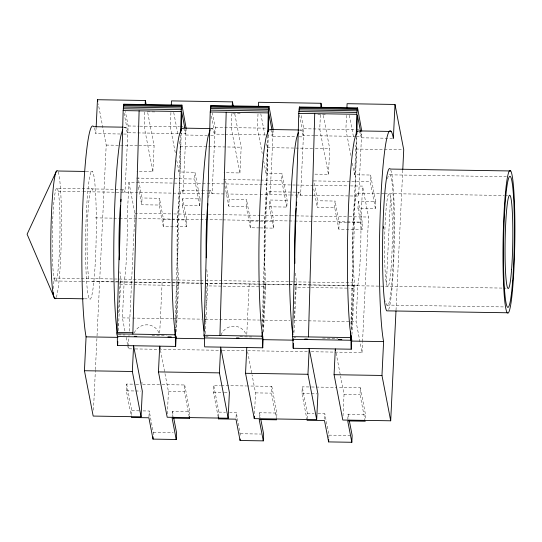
<?xml version="1.0" encoding="UTF-8"?>
<svg xmlns="http://www.w3.org/2000/svg" width="542" height="542" viewBox="0 0 542 542"><rect width="100%" height="100%" fill="white"/><g stroke="black" fill="none" stroke-linecap="round" stroke-linejoin="round"><path stroke-width="0.41" stroke-dasharray="2.71 2.03" d="M141.95 383.75L141.963 382.063M175.296 322.294L177.159 255.716M180.547 135.026C181.414 183.291 174.002 231.874 178.86 280.018L176.38 331.575M181.204 132.865L175.737 327.734M262.301 326.203L264.239 257.104M267.646 135.575C268.527 184.117 261.075 232.979 265.939 281.4L263.5 332.117M268.256 135.094L262.87 327.443M350.931 324.238L352.774 258.507M356.155 137.817C357.029 186.082 349.61 234.666 354.468 282.809L351.995 334.36M356.792 136.496L351.372 329.685M53.536 288.601L54.044 278.032L172.126 279.909M120.209 133.989L95.846 133.596L96.124 127.817M93.461 410.159L95.372 370.484M95.406 369.637L96.991 336.711M97.032 335.864L106.205 145.066L98.265 103.847M117.905 326.311L118.102 322.117M118.542 312.89L120.033 281.847L120.541 284.516L133.163 284.713M118.325 330.647L120.805 279.096L119.918 271.664M123.935 127.187L125.615 127.214L127.776 134.104L124.972 192.369A46.605 3.821 -89.1 0 0 122.038 192.999M178.318 133.556L127.837 132.749L128.163 125.974L125.331 111.442M124.911 330.911L122.404 317.89L124.138 281.901L124.917 276.752A52.432 4.302 -89.1 0 0 127.262 227.972L127.187 218.372L128.921 182.383L201.726 183.542M126.672 384.054L131.808 410.728L131.482 417.503L126.347 390.829L126.672 384.054L135.08 384.19M131.747 348.879L128.366 348.824L128.447 347.144M128.481 346.304L129.01 335.363M129.213 331.155L134.877 213.324L128.921 182.383M144.809 112.113L144.131 126.232L152.858 171.57L136.896 171.319M182.668 198.636L182.342 205.411L199.761 205.689L200.086 198.914L182.668 198.636L186.78 219.971L186.455 226.746L163.23 226.38L159.124 205.039L141.706 204.768L142.031 197.986L138.142 177.783M152.858 171.57L154.097 145.825L147.587 112.025M148.935 417.028L149.219 411.005L142.587 410.897M159.124 205.039L159.45 198.264L142.031 197.986M153.223 434.603L153.332 432.34L149.219 411.005M163.23 226.38L163.555 219.605L159.45 198.264M159.707 332.964L162.119 282.517M170.933 112.526L170.256 126.645L175.493 153.847M167.356 413.925L168.433 391.5L164.937 373.363M200.086 198.914L194.951 172.241L178.982 171.983L180.222 146.238L179.267 141.293M175.913 328.073L178.081 282.768L178.596 285.438L171.868 285.329M172.153 417.394L172.444 411.371L189.863 411.649L189.605 416.92M183.663 128.136L185.825 135.026L183.027 193.298A46.605 3.821 -89.1 0 0 180.093 193.928L178.304 208.948A46.605 3.821 -89.1 0 0 177.146 255.248M179.165 133.569L185.892 133.671L186.143 128.407M189.226 416.812L184.395 391.758L184.72 384.983L162.004 384.617M199.761 205.689L194.625 179.016L194.951 172.241M205.262 321.826L205.703 312.599M205.946 307.565L207.112 283.229L207.627 285.898L265.675 286.82L265.167 284.15L262.877 331.975M205.323 333.709L207.884 280.478L206.624 267.667M211.034 128.569L212.694 128.596L214.856 135.486L212.051 193.758A46.605 3.821 -89.1 0 0 209.117 194.388L208.629 197.6M224.171 134.28L214.917 134.131L215.242 127.356L212.41 112.831M218.25 417.272L213.426 392.218L213.751 385.443L220.479 385.545M231.888 113.495L231.21 127.614L239.943 172.952L223.975 172.702M218.67 416.629L218.887 412.11L213.751 385.443M259.435 227.904L250.309 227.762L246.203 206.427L228.785 206.15L229.11 199.375L225.533 180.784M239.943 172.952L241.176 147.207L234.672 113.407M236.048 417.658L236.305 412.387L229.666 412.286M246.203 206.427L246.529 199.652L229.11 199.375M240.336 435.233L236.305 412.387M250.309 227.762L250.634 220.987L246.529 199.652M246.786 334.353L249.198 283.9M258.012 113.908L257.335 128.027L262.253 153.582M254.516 413.648L255.512 392.882L252.023 374.746M287.165 200.296L269.747 200.018L269.421 206.793L286.84 207.071L287.165 200.296L282.03 173.623L266.068 173.372L267.301 147.627L266.19 141.855M259.272 418.024L259.523 412.76L276.942 413.038L276.684 418.302M270.749 129.518L272.911 136.415L270.106 194.68A46.605 3.821 -89.1 0 0 267.172 195.31L265.39 210.33A46.605 3.821 -89.1 0 0 264.225 256.63M266.244 134.951L272.972 135.06L273.188 130.541M260.262 227.918L273.534 228.128L273.859 221.353L269.747 200.018M276.616 419.813L271.481 393.14L271.806 386.365L247.403 385.979M286.84 207.071L281.704 180.398L282.03 173.623M293.351 332.456L293.432 330.783M294.035 318.195L294.557 307.287M294.719 303.933L295.641 284.638L296.156 287.307L310.458 287.531M293.981 332.598L296.413 281.887L295.37 272.152M299.53 129.978L301.223 130.005L303.385 136.896L300.586 195.161A46.605 3.821 -89.1 0 0 297.653 195.791L297.409 197.396M314.387 135.717L303.452 135.541L303.777 128.766L300.939 114.233M307.09 420.294L301.955 393.621L302.28 386.846L310.695 386.981M320.417 114.904L319.739 129.023L328.472 174.361L314.191 174.131M307.165 418.79L307.416 413.519L302.28 386.846M358.282 201.428L357.957 208.203L375.369 208.474L375.701 201.699L358.282 201.428L362.388 222.762L362.063 229.537L338.845 229.171L334.732 207.83L317.321 207.552L317.646 200.777L313.75 180.574M328.472 174.361L329.712 148.616L323.201 114.816M324.583 419.068L324.834 413.797L317.368 413.675M334.732 207.83L335.058 201.055L317.646 200.777M328.798 438.146L328.94 435.131L324.834 413.797M338.845 229.171L339.17 222.396L335.058 201.055M346.541 115.317L345.864 129.436L350.945 155.818M343.005 415.883L344.048 394.291L340.552 376.155M375.701 201.699L370.559 175.032L354.597 174.775L355.837 149.03L355.044 144.91M351.568 330.024L353.696 285.559L354.211 288.229L349.163 288.148M347.801 419.433L348.059 414.163L365.471 414.44L365.22 419.711M352.754 258.039A46.605 3.821 -89.1 0 1 353.919 211.732L355.701 196.712A46.605 3.821 -89.1 0 1 358.641 196.082L361.439 137.817L359.278 130.927M356.46 136.381L361.507 136.462L361.724 131.95M311.23 351.731L362.029 352.537L356.074 321.602L357.801 285.614L358.587 280.465A52.432 4.302 -89.1 0 0 360.931 231.685L360.857 222.084L362.584 186.096L349.041 185.879M365.145 421.215L360.01 394.542L360.335 387.767L337.619 387.408M362.029 352.537L362.517 342.442M362.557 341.596L368.54 217.037L362.584 186.096M375.369 208.474L370.233 181.807L370.559 175.032M386.399 283.317L390.565 196.59M396.019 310.2L402.753 170.053M124.05 127.553L125.615 127.214M210.35 129.104L212.694 128.596M299.658 130.337L301.223 130.005M147.288 111.787L154.863 111.909M232.687 113.142L240.255 113.264M317.849 114.498L326.264 114.633M128.163 125.974L139.091 126.15M139.931 126.164L179.497 126.794M180.337 126.808L183.697 126.855M215.242 127.356L266.576 128.176M303.777 128.766L355.112 129.579M355.952 129.592L359.312 129.646M225.018 134.294L265.404 134.938M315.227 135.73L355.613 136.367M123.569 134.037L127.776 134.104M185.825 135.026L207.39 135.371M210.709 135.425L214.856 135.486M272.911 136.415L295.769 136.774M299.15 136.828L303.385 136.896M361.439 137.817L392.53 138.312M106.205 145.066L119.646 145.276M120.487 145.29L138.135 145.574M138.976 145.588L154.097 145.825M180.222 146.238L241.176 147.207M267.301 147.627L314.529 148.373M315.376 148.386L329.712 148.616M355.837 149.03L383.56 149.47M384.4 149.484L402.049 149.768M390.118 174.842L506.37 176.692M85.921 171.455L92.56 171.563A64.085 5.257 -89.1 0 1 94.586 273.331A64.085 5.257 -89.1 0 1 85.738 260.79A64.085 5.257 -89.1 0 1 92.56 171.563M136.57 178.094L194.625 179.016M223.65 179.477L259.828 180.052M260.668 180.066L281.704 180.398M313.865 180.913L370.233 181.807M202.572 183.555L295.702 185.032M296.549 185.046L348.194 185.865M57.289 188.372A46.605 3.821 -89.1 0 1 58.76 262.382A46.605 3.821 -89.1 0 1 52.33 253.263A46.605 3.821 -89.1 0 1 57.289 188.372L124.05 189.429M182.105 190.357L201.177 190.655M202.01 190.669L206.983 190.75M207.816 190.764L211.129 190.818M269.184 191.739L299.665 192.22M357.72 193.142L383.763 193.555M384.603 193.569L504.209 195.472M505.056 195.486L507.583 195.526M58.211 191.312L82.262 191.692M83.089 191.705L206.245 193.663M207.078 193.677L259.171 194.503M260.011 194.517L289.577 194.984M290.424 194.998L311.521 195.337M312.361 195.35L358.641 196.082M134.877 213.324L172.973 213.927M173.819 213.941L207.688 214.483M208.535 214.497L223.771 214.734M224.618 214.747L260.174 215.316M261.02 215.33L290.654 215.797M291.501 215.811L348.221 216.712M349.068 216.725L368.54 217.037M95.256 217.864L112.905 218.141M113.745 218.155L118.786 218.236M119.626 218.25L171.211 219.07M172.058 219.083L222.01 219.876M222.857 219.889L293.974 221.021M294.821 221.034L346.46 221.854M347.307 221.868L360.857 222.084M163.555 219.605L171.021 219.72M171.848 219.734L186.78 219.971M250.634 220.987L273.859 221.353M339.17 222.396L346.636 222.511M347.463 222.525L362.388 222.762M172.966 279.923L199.592 280.349M200.418 280.356L293.032 281.833M293.879 281.847L354.468 282.809M92.208 281.393L199.483 283.1M200.33 283.114L288.378 284.509M289.225 284.523L357.801 285.614M54.966 280.973L81.178 281.393M82.025 281.406L199.578 283.27M200.425 283.283L219.876 283.595M220.723 283.608L257.931 284.198M258.778 284.211L288.378 284.685M289.218 284.699L308.669 285.004M309.516 285.017L346.731 285.607M347.571 285.62L502.725 288.087M503.572 288.1L506.099 288.141M134.003 284.726L171.028 285.316M311.298 287.545L348.323 288.134M84.383 298.811L89.362 298.893M386.846 305.065L504.785 306.941M122.404 317.89L131.72 318.039M132.566 318.052L172.356 318.682M173.203 318.696L201.99 319.15M205.371 319.204L259.557 320.065M260.404 320.078L290.038 320.552M294.265 320.62L356.074 321.602M118.332 334.834L125.06 334.942M151.997 335.369L166.306 335.593M205.418 336.216L209.618 336.284M239.923 336.765L251.705 336.955M293.947 337.625L295.634 337.652M322.558 338.079L337.7 338.316M135.134 348.933L221.488 350.308M222.335 350.322L246.888 350.708M247.735 350.721L307.842 351.677M135.927 384.203L139.287 384.258M142.654 384.312L161.164 384.603M221.319 385.558L246.563 385.965M311.535 386.995L336.778 387.394M126.347 390.829L134.748 390.965M135.588 390.978L140.629 391.06M168.433 391.5L184.395 391.758M213.426 392.218L223.507 392.374M224.347 392.388L229.388 392.469M255.512 392.882L271.481 393.14M301.955 393.621L317.084 393.865M344.048 394.291L360.01 394.542M131.808 410.728L139.267 410.85M218.887 412.11L225.519 412.218M307.416 413.519L314.055 413.627M153.332 432.34L173.237 432.658M240.411 433.729L261.142 434.054M328.94 435.131L351.338 435.49M360.715 132.363L361.507 136.462M349.326 115.229L353.614 137.492M352.375 163.237L354.597 174.775M357.957 208.203L362.063 229.537M360.335 387.767L365.471 414.44M299.502 115.026L303.452 135.541M313.737 188.968L317.321 207.552M348.059 414.163L349.001 419.088M336.108 353.072L340.396 375.328M272.186 130.954L272.972 135.06M260.797 113.827L265.241 136.909M263.683 161.001L266.068 173.372M269.421 206.793L273.534 228.128M271.806 386.365L276.942 413.038M211.441 116.083L214.917 134.131M224.896 185.94L228.785 206.15M259.523 412.76L260.472 417.679M247.579 351.663L251.861 373.926M185.1 129.572L185.892 133.671M173.711 112.438L178.155 135.52M176.76 160.446L178.982 171.983M182.342 205.411L186.455 226.746M184.72 384.983L189.863 411.649M124.043 113.054L127.837 132.749M138.285 186.983L141.706 204.768M172.444 411.371L173.393 416.297M160.493 350.281L164.782 372.537M126.171 337.429L127.58 344.753M127.736 345.572L128.366 348.824M134.247 332.89A13.11 12.161 -10.9 0 1 147.017 324.814A13.11 12.161 -10.9 0 1 158.989 333.283M88.874 278.588A46.605 3.821 -89.1 0 1 87.669 218.155A46.605 3.821 -89.1 0 1 93.041 191.868M94.43 128.19A109.233 8.957 -89.1 0 1 95.846 133.596M221.041 335.031A13.11 12.161 -10.9 0 1 234.097 326.196A13.11 12.161 -10.9 0 1 246.278 335.43M58.163 171.882A64.085 5.257 -89.1 0 1 61.354 236.332A64.085 5.257 -89.1 0 1 55.907 298.039M390.755 170.025A71.368 5.854 -89.1 0 1 394.305 241.8A71.368 5.854 -89.1 0 1 388.235 310.525M387.523 178.785A65.541 5.373 -89.1 0 1 393.858 240.214A65.541 5.373 -89.1 0 1 385.552 300.932M391.121 267.667A46.605 3.821 -89.1 0 0 389.644 193.65A46.605 3.821 -89.1 0 0 384.684 258.541A46.605 3.821 -89.1 0 0 391.121 267.667"/><path stroke-width="0.81" d="M176.136 336.602L175.669 346.413L117.614 345.491A7.283 0.596 -89.1 0 1 117.404 336.548L116.889 333.879L119.105 254.794M119.274 259.774L123.149 110.588L123.915 104.179M132.851 334.129L139.111 110.846M175.669 346.413A7.283 0.596 -89.1 0 1 175.459 337.47L174.944 334.8L175.107 329.035M180.615 132.505L181.272 109.667L181.963 105.101L186.143 128.407M117.424 336.047L117.404 336.548L175.459 337.47L175.594 332.768M181.252 131.178L181.299 129.484M272.023 130.134L268.866 113.718L268.398 130.026L266.027 137.892A109.233 8.957 -89.1 0 0 261.312 325.85L263.134 339.665L262.748 347.795L204.693 346.873A7.283 0.596 -89.1 0 1 204.483 337.93L203.968 335.261L206.184 256.183M210.994 105.561L210.228 111.977L206.245 257.836M262.748 347.795A7.283 0.596 -89.1 0 1 262.538 338.852L204.483 337.93L204.578 334.902M219.937 335.512L226.197 112.228M262.674 336.169L262.538 338.852L262.023 336.182L262.138 332.104M267.694 133.888L268.351 111.056L269.049 106.483L273.229 129.789M262.558 338.357L262.633 335.83M268.351 131.713L268.398 130.026L270.749 129.518L298.683 129.965M351.751 339.394L351.277 349.204L293.222 348.282A7.283 0.596 -89.1 0 1 293.012 339.333L292.504 336.67L294.719 257.585M294.916 263.392L294.706 257.111L298.764 113.38L299.523 106.97M308.466 336.921L314.726 113.637M351.277 349.204A7.283 0.596 -89.1 0 1 351.067 340.254L350.552 337.591L350.715 331.826M356.229 135.297L356.88 112.458L357.578 107.892L361.758 131.191M293.039 338.838L293.012 339.333L351.067 340.254L351.209 335.559M356.86 133.962L357.395 115.128L360.559 131.537M204.253 338.73L176.055 338.283L174.233 324.468A109.233 8.957 -89.1 0 1 178.948 136.503L181.319 128.644L181.787 112.336L184.788 127.932M53.258 294.292L53.34 292.666M141.069 416.832L132.343 371.487L133.576 345.742L142.309 391.087L141.069 416.832L93.177 416.073L84.444 370.728L86.076 336.853A109.233 8.957 -89.1 0 1 82.682 208.826A109.233 8.957 -89.1 0 1 93.685 126.706L123.095 127.174M96.164 126.991L97.472 99.721L145.364 100.487L146.164 104.606M117.614 345.491L117.81 341.426M145.168 104.64L145.364 100.487M173.704 417.943L176.55 432.712L176.225 439.487L153.007 439.115L153.115 436.859M228.155 418.214L219.422 372.876L220.655 347.131L229.388 392.469L228.155 418.214L167.193 417.245L158.46 371.907L159.7 346.162L160.175 348.635M171.292 105.053L171.489 100.9L232.45 101.869L233.243 105.988M175.594 334.787L175.479 336.968M176.225 439.487L172.119 418.146L189.531 418.424L189.605 416.92M232.247 106.022L232.45 101.869M260.79 419.325L263.636 434.095L263.304 440.87L240.086 440.504L235.973 419.162L218.562 418.885L218.636 417.381M240.086 440.504L240.16 438.993M316.684 419.623L307.951 374.278L309.191 348.533L317.924 393.878L316.684 419.623L254.273 418.627L245.546 373.289L246.779 347.544M258.371 106.435L258.575 102.282L320.979 103.271L321.772 107.397M254.273 418.627L254.394 416.141M293.222 348.282L293.459 343.404M320.783 107.424L320.979 103.271M349.319 420.728L352.164 435.504L351.839 442.279L328.615 441.906L328.723 439.65M395.978 311.047L390.701 420.795L342.808 420.036L334.075 374.698L335.315 348.946L335.633 350.599M346.9 107.844L347.104 103.691L394.996 104.45L403.729 149.788L402.794 169.212M351.209 337.578L351.087 339.759M390.701 420.795L381.968 375.457L383.601 341.582A109.233 8.957 -89.1 0 1 380.782 199.944A109.233 8.957 -89.1 0 1 393.37 138.325L394.996 104.45M204.503 337.429L204.578 336.203M120.487 205.56L120.249 208.02A46.605 3.821 -89.1 0 0 119.091 254.327M120.859 201.631L121.083 199.273M207.864 203.799L207.335 209.408A46.605 3.821 -89.1 0 0 206.17 255.709M296.101 208.352L295.864 210.811A46.605 3.821 -89.1 0 0 294.706 257.111M296.399 205.208L296.698 202.058M122.607 129.904L120.893 135.581A109.233 8.957 -89.1 0 0 116.178 323.54L117.296 332.029M210.127 129.829L207.979 136.963A109.233 8.957 -89.1 0 0 203.257 324.929L204.083 331.182M298.222 132.695L296.508 138.373A109.233 8.957 -89.1 0 0 291.786 326.331L292.91 334.82M56.348 171.306L27.1 234.212L54.525 298.337L83.556 298.798M181.319 128.644L183.663 128.136L210.208 128.556M123.752 104.213L181.963 105.101M210.838 105.595L269.049 106.483M299.367 107.004L357.578 107.892M123.596 104.735L181.651 105.663M210.675 106.124L268.73 107.045M299.211 107.526L357.266 108.447M123.447 105.717L181.502 106.639M210.526 107.099L268.581 108.021M299.062 108.508L357.117 109.43M123.319 107.086L181.374 108.007M210.398 108.468L268.453 109.389M298.933 109.877L356.982 110.798M123.217 108.746L181.272 109.667M210.296 110.128L268.351 111.056M298.832 111.537L356.88 112.458M123.149 110.588L181.204 111.516M210.228 111.977L268.283 112.899M298.764 113.38L356.812 114.301M391.209 131.435L359.278 130.927L356.934 131.428L354.563 139.294A109.233 8.957 -89.1 0 0 349.841 327.253L351.67 341.074L383.601 341.582M510.727 170.967A71.368 5.854 -89.1 0 0 503.132 270.336A71.368 5.854 -89.1 0 0 512.983 284.299A71.368 5.854 -89.1 0 0 510.727 170.967L390.267 169.057A71.368 5.854 -89.1 0 0 382.794 231.888A71.368 5.854 -89.1 0 0 386.703 310.851L507.163 312.768M85.094 171.441L57.723 171.008A64.085 5.257 -89.1 0 0 50.853 235.804A64.085 5.257 -89.1 0 0 55.907 298.039M116.93 332.436L132.892 332.693M116.889 333.879L174.944 334.8M203.968 335.261L262.023 336.182M292.504 336.67L350.552 337.591M134.253 336.318L136.774 336.358M167.905 336.853L171.272 336.907M236.475 337.937L239.002 337.978M304.814 339.028L307.341 339.068M338.472 339.563L341.833 339.617M86.076 336.853L118 337.361M263.134 339.665L293.615 340.152M84.444 370.728L132.343 371.487M158.46 371.907L219.422 372.876M245.546 373.289L307.951 374.278M334.075 374.698L381.968 375.457M131.482 417.503L148.894 417.78L153.007 439.115M276.616 419.813L259.198 419.535L263.304 440.87M307.09 420.294L324.509 420.572L328.615 441.906M365.145 421.215L347.727 420.938L351.839 442.279M218.25 417.272L218.562 418.885M189.226 416.812L189.531 418.424M97.472 99.721L97.79 101.374M383.377 228.324A65.541 5.373 -89.1 0 1 383.431 226.637M511.58 269.577A46.605 3.821 -89.1 0 0 510.11 195.567A46.605 3.821 -89.1 0 0 505.144 260.458A46.605 3.821 -89.1 0 0 511.58 269.577M512.651 280.837A65.541 5.373 -89.1 0 0 510.578 176.753A65.541 5.373 -89.1 0 0 503.606 268.012A65.541 5.373 -89.1 0 0 512.651 280.837"/></g></svg>
